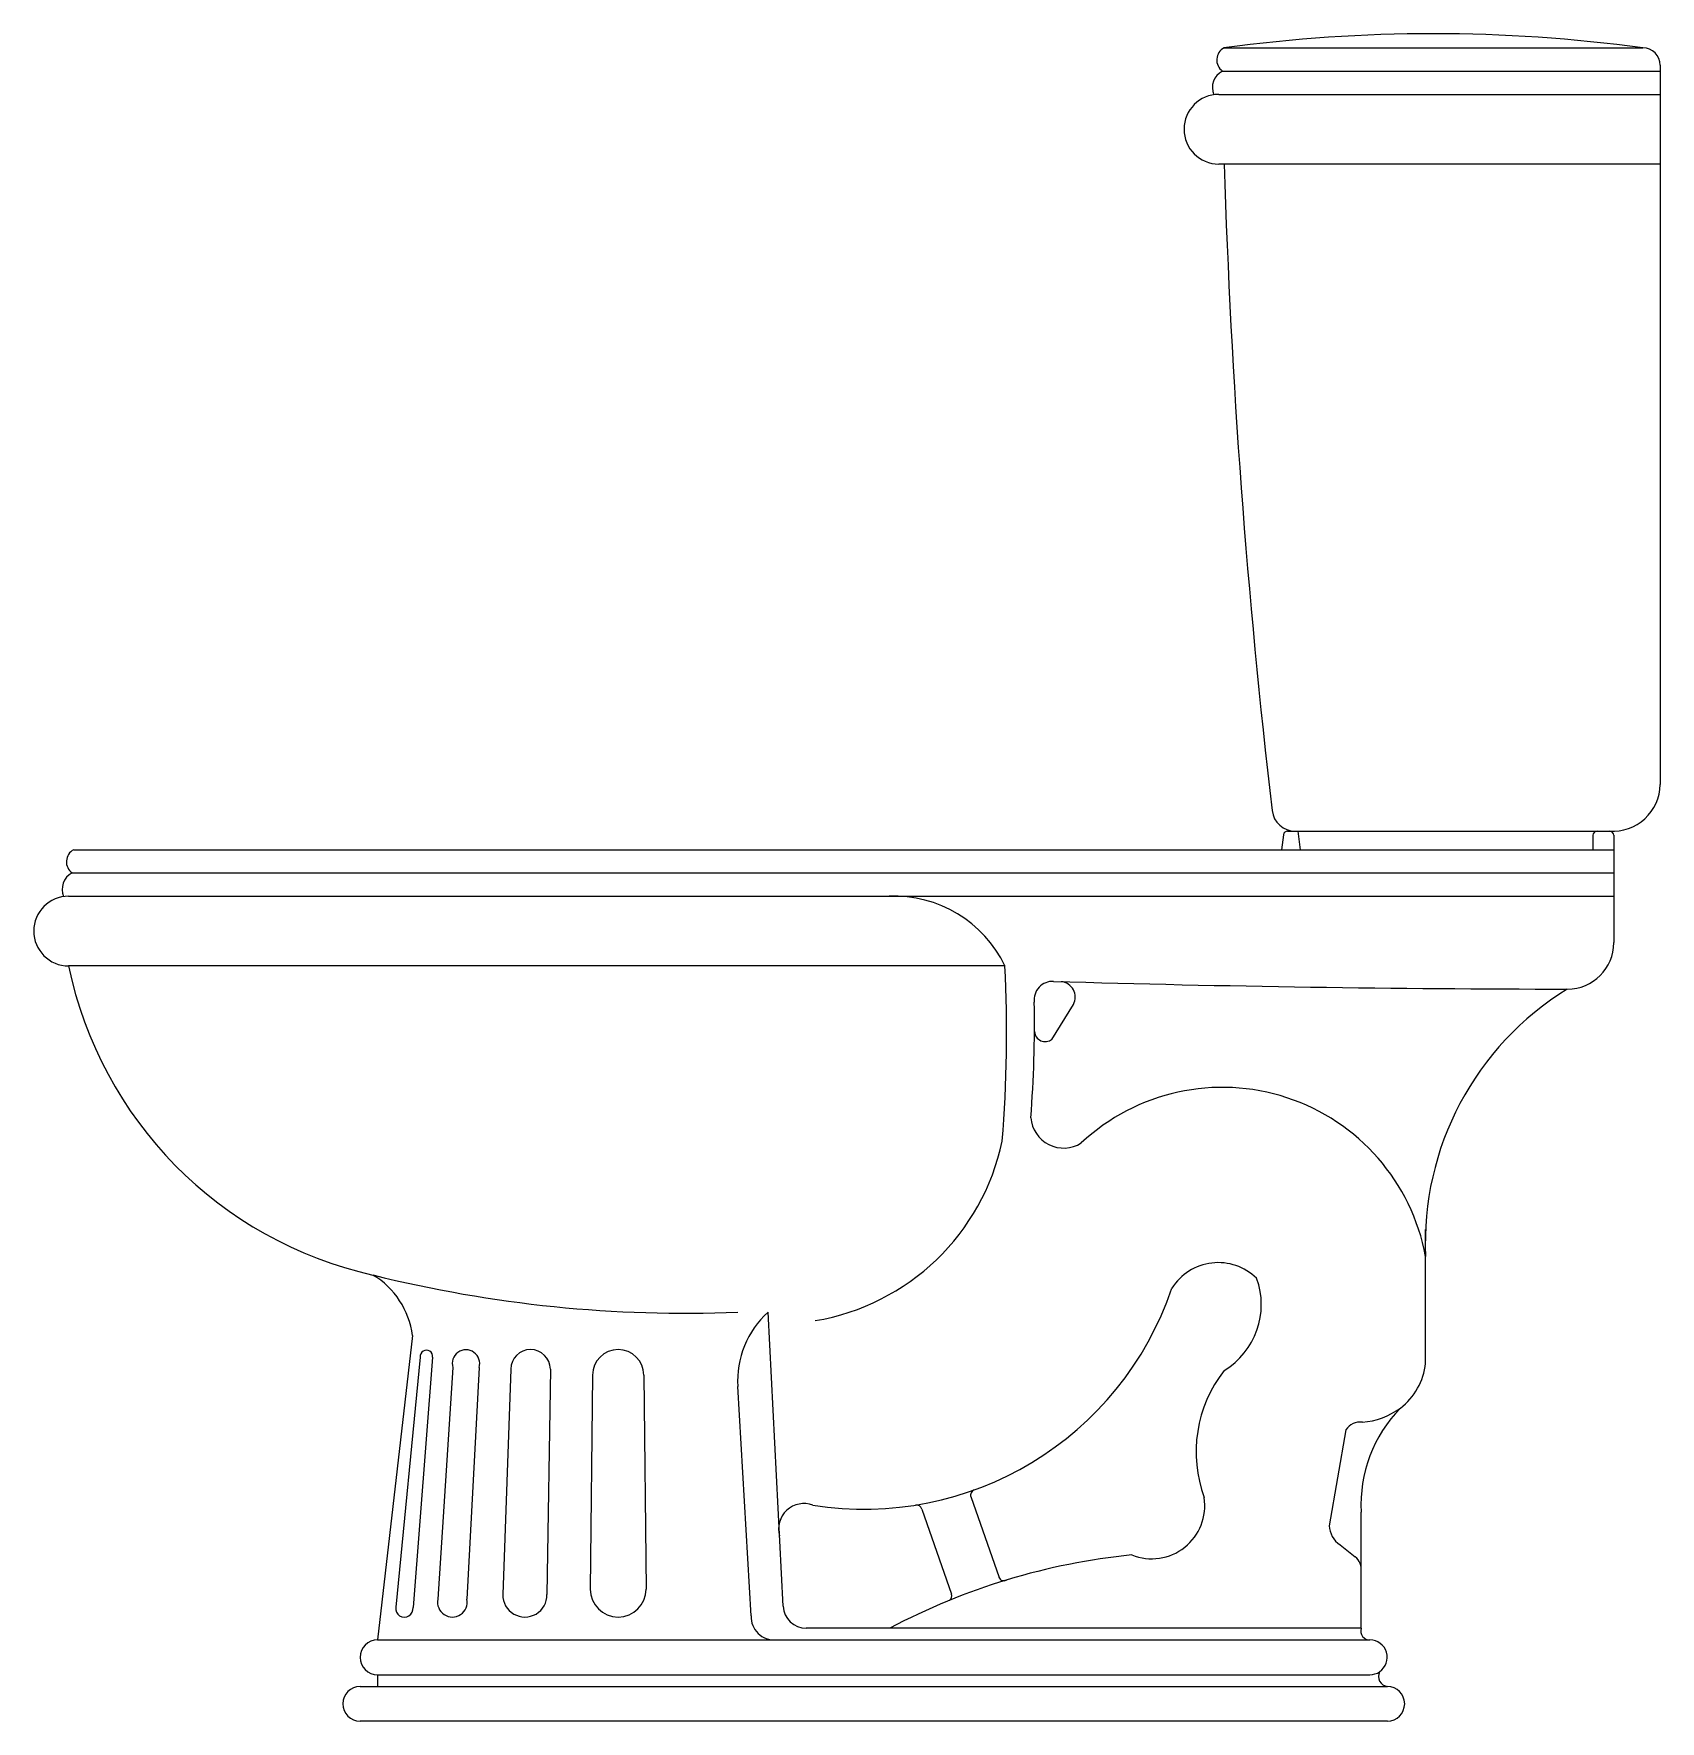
# Model space of a CAD drawing. Header units: millimetres. Extents: x -2986.038 to -2985.338, y 2964.555 to 2965.281.
import ezdxf

# ---------------------------------------------------------------- set-up
doc = ezdxf.new("R2010")
doc.units = ezdxf.units.MM
doc.header["$LTSCALE"] = 10
doc.layers.add('banheiro_louças', color=2, linetype='Continuous')

msp = doc.modelspace()

# ---------------------------------------------------------------- linework, layer by layer
at = {"layer": 'banheiro_louças'}
for p, q in [((-2985.52582, 2965.27532), (-2985.34557, 2965.27532)), ((-2985.52653, 2965.26532), (-2985.33807, 2965.26532)), ((-2985.33807, 2965.26782), (-2985.33807, 2964.95832)), ((-2985.52802, 2965.25532), (-2985.33807, 2965.25532)), ((-2985.33807, 2965.22532), (-2985.52802, 2965.22532)), ((-2985.50027, 2964.93674), (-2985.50107, 2964.93032)), ((-2985.49848, 2964.93832), (-2985.36526, 2964.93832)), ((-2985.49407, 2964.93832), (-2985.49307, 2964.93032)), ((-2985.36707, 2964.93651), (-2985.36707, 2964.93032)), ((-2985.36526, 2964.93832), (-2985.35988, 2964.93832)), ((-2985.35807, 2964.93651), (-2985.35807, 2964.89032)), ((-2986.02088, 2964.93032), (-2985.35807, 2964.93032)), ((-2985.62007, 2964.88032), (-2986.02307, 2964.88032)), ((-2985.43907, 2964.70932), (-2985.43907, 2964.7669)), ((-2985.87507, 2964.72132), (-2985.89013, 2964.59032)), ((-2985.46682, 2964.59532), (-2985.46682, 2964.64532)), ((-2985.46682, 2964.59532), (-2985.70559, 2964.59532)), ((-2985.89013, 2964.59032), (-2985.46301, 2964.59032)), ((-2985.89013, 2964.57532), (-2985.46301, 2964.57532)), ((-2985.89013, 2964.57532), (-2985.89013, 2964.57032)), ((-2985.89013, 2964.57532), (-2985.89013, 2964.57032)), ((-2985.89763, 2964.57032), (-2985.89013, 2964.57032)), ((-2985.89013, 2964.57032), (-2985.45551, 2964.57032)), ((-2985.45551, 2964.55532), (-2985.89763, 2964.55532))]:
    msp.add_line(p, q, dxfattribs=at)
at = {"layer": 'banheiro_louças', "color": 1}
for p, q in [((-2986.02158, 2964.92032), (-2985.35807, 2964.92032)), ((-2986.02307, 2964.91032), (-2985.35807, 2964.91032)), ((-2985.59989, 2964.8487), (-2985.5906, 2964.86378)), ((-2985.71557, 2964.60481), (-2985.72207, 2964.73132)), ((-2985.8717, 2964.71193), (-2985.88222, 2964.60439)), ((-2985.86644, 2964.71193), (-2985.87483, 2964.60426)), ((-2985.85772, 2964.7075), (-2985.86416, 2964.60778)), ((-2985.8464, 2964.7075), (-2985.85164, 2964.60778)), ((-2985.83274, 2964.70675), (-2985.8362, 2964.60985)), ((-2985.81574, 2964.70675), (-2985.8172, 2964.60985)), ((-2985.79755, 2964.70425), (-2985.79855, 2964.61216)), ((-2985.77555, 2964.70425), (-2985.77455, 2964.61216)), ((-2985.72938, 2964.60063), (-2985.73507, 2964.69932)), ((-2985.47332, 2964.68069), (-2985.48058, 2964.63946)), ((-2985.6348, 2964.65205), (-2985.62264, 2964.61718)), ((-2985.65586, 2964.64654), (-2985.64314, 2964.61005)), ((-2985.4759, 2964.63127), (-2985.46933, 2964.62612))]:
    msp.add_line(p, q, dxfattribs=at)
at = {"layer": 'banheiro_louças'}
for centre, radius, start, end in [((-2985.4357, 2964.60966), 0.67174, 82.28958, 97.71042), ((-2985.52304, 2965.2701), 0.00591, 118.01096, 233.92473), ((-2985.34557, 2965.26782), 0.0075, 0, 90), ((-2985.52275, 2965.25818), 0.00808, 117.90155, 201.99633), ((-2985.52802, 2965.24032), 0.015, 90, 270), ((-2982.26913, 2965.32698), 3.25821, 181.78791, 186.6944), ((-2985.35849, 2964.9587), 0.02043, 266.10736, 358.93926), ((-2985.49519, 2964.94832), 0.01, 186.6944, 270), ((-2985.49848, 2964.93651), 0.00181, 90, 172.87498), ((-2985.36526, 2964.93651), 0.00181, 90, 180), ((-2985.35988, 2964.93651), 0.00181, 0, 90), ((-2986.0181, 2964.9251), 0.00591, 118.01096, 233.92473), ((-2986.0178, 2964.91318), 0.00808, 117.90155, 201.99633), ((-2986.02307, 2964.89532), 0.015, 90, 270), ((-2985.37807, 2964.89032), 0.02, 270, 0), ((-2985.85463, 2964.91522), 0.17202, 191.7049, 257.427), ((-2985.31108, 2964.76111), 0.12812, 121.52414, 182.58979), ((-2985.75766, 2965.28799), 0.55712, 256.03875, 272.32331), ((-2985.91046, 2964.71674), 0.03568, 7.37236, 58.98466), ((-2985.46697, 2964.71235), 0.02806, 307.38831, 353.7952), ((-2985.40714, 2964.64835), 0.05975, 135.73429, 182.90502), ((-2985.64522, 2964.60922), 0.00224, 279.34437, 281.15895), ((-2985.46312, 2964.59419), 0.00387, 162.93758, 271.575), ((-2985.89007, 2964.58282), 0.0075, 90.44412, 269.55588), ((-2985.46307, 2964.58282), 0.0075, 304.14273, 89.55588), ((-2985.46307, 2964.58282), 0.0075, 270.44412, 304.14273), ((-2985.45507, 2964.5746), 0.00429, 151.98586, 264.93873), ((-2985.89757, 2964.56282), 0.0075, 90.44412, 269.55588), ((-2985.45557, 2964.56282), 0.0075, 270.44412, 89.55588)]:
    msp.add_arc(centre, radius, start, end, dxfattribs=at)
at = {"layer": 'banheiro_louças', "color": 1}
for centre, radius, start, end in [((-2985.66783, 2964.85739), 0.05297, 25.65044, 92.30306), ((-2986.21354, 2964.85192), 0.59414, 355.45947, 2.74002), ((-2985.59967, 2964.86579), 0.00786, 86.15208, 187.49556), ((-2985.36686, 2973.00852), 8.1382, 268.364469, 269.921069), ((-2985.59655, 2964.86686), 0.00671, 332.60797, 84.0942), ((-2986.1218, 2964.85548), 0.51443, 355.48573, 1.03438), ((-2985.60274, 2964.85239), 0.00466, 184.00603, 307.66089), ((-2985.52655, 2964.7391), 0.08897, 10.5058, 133.02563), ((-2985.59482, 2964.81615), 0.0142, 184.70988, 302.19807), ((-2985.71829, 2964.82549), 0.0992, 279.60157, 348.01259), ((-2985.52831, 2964.72906), 0.02359, 45.56386, 147.84477), ((-2985.68067, 2964.78628), 0.13971, 260.87721, 341.3586), ((-2985.54281, 2964.73453), 0.03304, 301.10195, 20.15029), ((-2985.69564, 2964.70194), 0.03951, 131.97489, 183.80621), ((-2985.86907, 2964.71235), 0.00266, 350.8584, 189.1416), ((-2985.85206, 2964.70923), 0.00592, 342.98648, 197.01352), ((-2985.82424, 2964.70675), 0.0085, 0, 180), ((-2985.78655, 2964.70425), 0.011, 0, 180), ((-2985.48106, 2964.6712), 0.05678, 141.906, 200.24955), ((-2985.4689, 2964.716), 0.03214, 274.67582, 306.18542), ((-2985.46734, 2964.67705), 0.007, 81.32317, 148.67412), ((-2985.63265, 2964.65269), 0.00224, 106.35639, 201.83004), ((-2985.70656, 2964.63802), 0.01097, 70.03364, 195.51126), ((-2985.65817, 2964.64597), 0.00239, 13.95689, 99.7685), ((-2985.55692, 2964.64808), 0.02285, 248.07223, 8.71754), ((-2985.47003, 2964.64006), 0.01057, 183.22427, 236.30633), ((-2985.53722, 2964.34576), 0.28254, 95.73594, 117.96059), ((-2985.47363, 2964.62073), 0.00689, 351.48265, 51.39661), ((-2985.62056, 2964.61802), 0.00224, 196.47083, 298.85959), ((-2985.8267, 2964.60966), 0.0095, 178.81977, 1.18023), ((-2985.78655, 2964.61216), 0.012, 180, 0), ((-2985.64522, 2964.60922), 0.00224, 303.42386, 21.73313), ((-2985.87853, 2964.60382), 0.00373, 171.27729, 6.7546), ((-2985.8579, 2964.60654), 0.00639, 168.81387, 11.18613), ((-2985.70559, 2964.60532), 0.01, 182.94082, 270), ((-2985.71938, 2964.6003), 0.01, 178.12852, 273.51774)]:
    msp.add_arc(centre, radius, start, end, dxfattribs=at)

doc.saveas('drawing.dxf')
